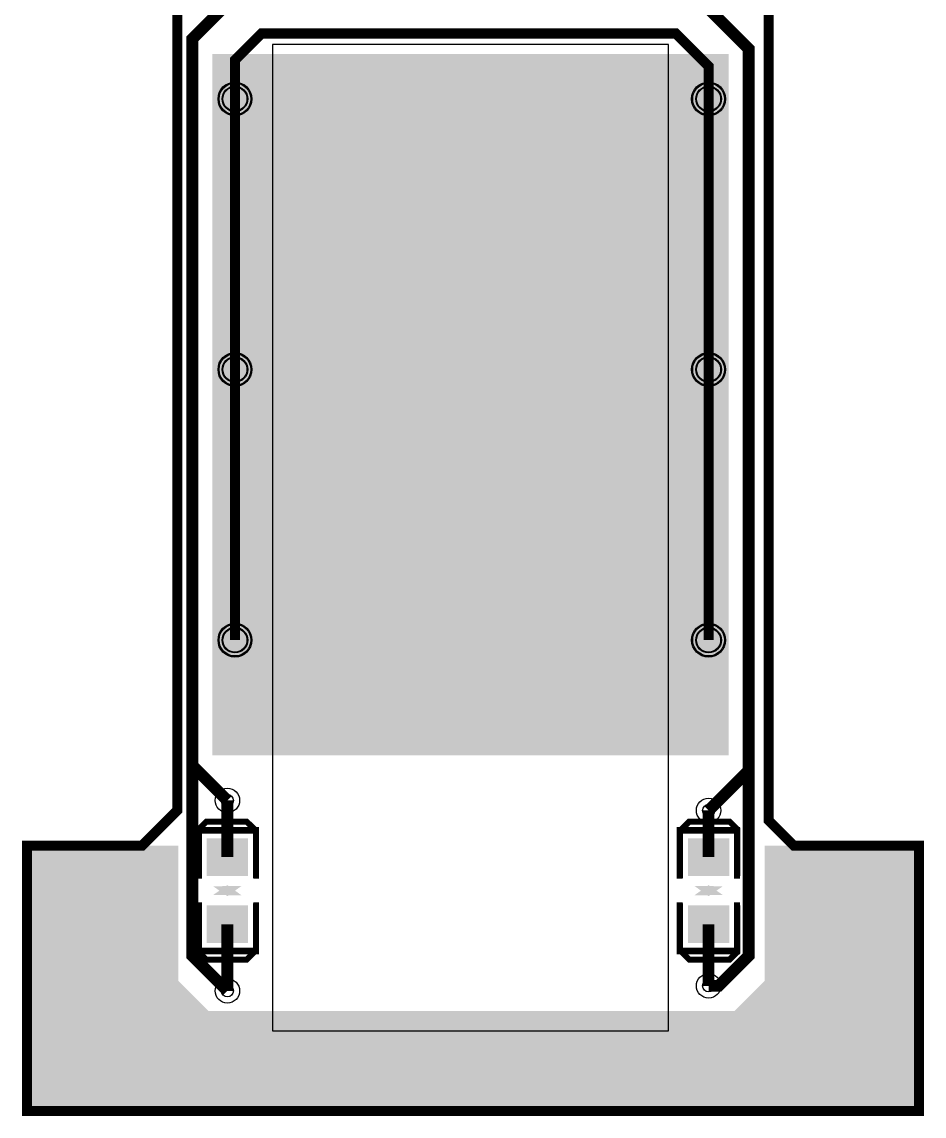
# Model space of a CAD drawing. Header units: millimetres. Extents: x 6.2 to 29.1, y -53.7 to 19.7.
# Drawn here: x 6.22 to 29.08, y -53.72 to -25.99 of the extents above; entities that cross this region are included whole.
import ezdxf

# ---------------------------------------------------------------- set-up
doc = ezdxf.new("R2010")
doc.units = ezdxf.units.MM
for name, color, linetype, true_color in [('BoardOutLine', 7, 'Continuous', 0xff00ff), ('BottomLayer', 7, 'Continuous', 0x0000ff), ('BottomPasteMaskLayer', 7, 'Continuous', 0x800000), ('BottomSilkLayer', 7, 'Continuous', 0x66cc33), ('BottomSolderMaskLayer', 7, 'Continuous', 0xaa00ff), ('Hole', 7, 'Continuous', 0x222222), ('Multi-Layer', 7, 'Continuous', 0xc0c0c0), ('TopLayer', 7, 'Continuous', 0xff0000), ('TopPasteMaskLayer', 7, 'Continuous', 0x808080), ('TopSilkLayer', 7, 'Continuous', 0xffcc00), ('TopSolderMaskLayer', 7, 'Continuous', 0x800080)]:
    doc.layers.add(name, color=color, linetype=linetype, true_color=true_color)

msp = doc.modelspace()

# ---------------------------------------------------------------- hatches: boundary and pattern name
at = {"layer": 'BottomLayer'}
for points in [[(11.049, -26.797), (24.13, -26.797), (24.13, -44.577), (11.049, -44.577), (11.049, -26.797)], [(6.375, -46.863), (10.058, -46.863), (10.185, -46.863), (10.185, -50.292), (10.947, -51.054), (12.471, -51.054), (12.598, -51.054), (24.282, -51.054), (25.044, -50.292), (25.044, -49.911), (25.044, -46.863), (28.956, -46.863), (28.956, -53.721), (28.346, -53.721), (7.137, -53.721), (6.375, -53.721)], [(10.93, -47.606), (11.93, -47.606), (11.93, -46.706), (10.93, -46.706)], [(24.122, -46.706), (23.122, -46.706), (23.122, -47.606), (24.122, -47.606)], [(10.93, -49.306), (11.93, -49.306), (11.93, -48.406), (10.93, -48.406)], [(24.122, -48.406), (23.122, -48.406), (23.122, -49.306), (24.122, -49.306)]]:
    msp.add_hatch(color=256, dxfattribs=at).paths.add_polyline_path(points)
at = {"layer": 'BottomPasteMaskLayer'}
for points in [[(10.93, -47.606), (11.93, -47.606), (11.93, -46.706), (10.93, -46.706)], [(24.122, -46.706), (23.122, -46.706), (23.122, -47.606), (24.122, -47.606)], [(10.93, -49.306), (11.93, -49.306), (11.93, -48.406), (10.93, -48.406)], [(24.122, -48.406), (23.122, -48.406), (23.122, -49.306), (24.122, -49.306)]]:
    msp.add_hatch(color=256, dxfattribs=at).paths.add_polyline_path(points)
at = {"layer": 'BottomSilkLayer'}
for points in [[(11.07, -47.896), (11.79, -47.886), (11.43, -48.146)], [(23.982, -48.116), (23.262, -48.126), (23.622, -47.866)]]:
    msp.add_hatch(color=256, dxfattribs=at).paths.add_polyline_path(points)
at = {"layer": 'BottomSolderMaskLayer'}
for points in [[(11.049, -27.305), (24.13, -27.305), (24.13, -44.577), (11.049, -44.577), (11.049, -27.305)], [(11.192, -27.94, 1), (12.049, -27.94, 1)], [(23.193, -27.94, 1), (24.051, -27.94, 1)], [(11.192, -34.798, 1), (12.049, -34.798, 1)], [(23.193, -34.798, 1), (24.051, -34.798, 1)], [(11.192, -41.656, 1), (12.049, -41.656, 1)], [(23.193, -41.656, 1), (24.051, -41.656, 1)], [(6.375, -46.863), (10.058, -46.863), (10.185, -46.863), (10.185, -50.292), (10.947, -51.054), (12.471, -51.054), (12.598, -51.054), (24.282, -51.054), (25.044, -50.292), (25.044, -49.911), (25.044, -46.863), (28.473, -46.863), (28.473, -53.594), (28.346, -53.721), (7.137, -53.721), (6.375, -53.721)], [(6.375, -46.863), (10.058, -46.863), (10.185, -46.863), (10.185, -50.292), (10.947, -51.054), (12.471, -51.054), (12.598, -51.054), (24.282, -51.054), (25.044, -50.292), (25.044, -49.911), (25.044, -46.863), (28.956, -46.863), (28.956, -53.721), (28.346, -53.721), (7.137, -53.721), (6.375, -53.721)], [(10.905, -47.631), (11.955, -47.631), (11.955, -46.681), (10.905, -46.681)], [(24.147, -46.681), (23.097, -46.681), (23.097, -47.632), (24.147, -47.632)], [(10.905, -49.331), (11.955, -49.331), (11.955, -48.381), (10.905, -48.381)], [(24.147, -48.381), (23.097, -48.381), (23.097, -49.332), (24.147, -49.332)]]:
    msp.add_hatch(color=256, dxfattribs=at).paths.add_polyline_path(points)
at = {"layer": 'TopLayer'}
for points in [[(11.049, -26.797), (24.13, -26.797), (24.13, -44.577), (11.049, -44.577), (11.049, -26.797)], [(6.375, -46.863), (10.058, -46.863), (10.185, -46.863), (10.185, -50.292), (10.947, -51.054), (12.471, -51.054), (12.598, -51.054), (24.282, -51.054), (25.044, -50.292), (25.044, -49.911), (25.044, -46.863), (28.956, -46.863), (28.956, -53.721), (7.137, -53.721), (6.375, -53.721)], [(10.93, -46.706), (11.93, -46.706), (11.93, -47.606), (10.93, -47.606)], [(24.122, -47.606), (23.122, -47.606), (23.122, -46.706), (24.122, -46.706)], [(10.93, -48.406), (11.93, -48.406), (11.93, -49.306), (10.93, -49.306)], [(24.122, -49.306), (23.122, -49.306), (23.122, -48.406), (24.122, -48.406)]]:
    msp.add_hatch(color=256, dxfattribs=at).paths.add_polyline_path(points)
at = {"layer": 'TopPasteMaskLayer'}
for points in [[(10.93, -46.706), (11.93, -46.706), (11.93, -47.606), (10.93, -47.606)], [(24.122, -47.606), (23.122, -47.606), (23.122, -46.706), (24.122, -46.706)], [(10.93, -48.406), (11.93, -48.406), (11.93, -49.306), (10.93, -49.306)], [(24.122, -49.306), (23.122, -49.306), (23.122, -48.406), (24.122, -48.406)]]:
    msp.add_hatch(color=256, dxfattribs=at).paths.add_polyline_path(points)
at = {"layer": 'TopSilkLayer'}
for points in [[(11.07, -48.116), (11.79, -48.126), (11.43, -47.866)], [(23.982, -47.896), (23.262, -47.886), (23.622, -48.146)]]:
    msp.add_hatch(color=256, dxfattribs=at).paths.add_polyline_path(points)
at = {"layer": 'TopSolderMaskLayer'}
for points in [[(11.049, -27.432), (24.13, -27.432), (24.13, -44.577), (11.049, -44.577), (11.049, -27.432)], [(11.192, -27.94, 1), (12.049, -27.94, 1)], [(23.193, -27.94, 1), (24.051, -27.94, 1)], [(11.192, -34.798, 1), (12.049, -34.798, 1)], [(23.193, -34.798, 1), (24.051, -34.798, 1)], [(11.192, -41.656, 1), (12.049, -41.656, 1)], [(23.193, -41.656, 1), (24.051, -41.656, 1)], [(6.375, -46.863), (10.058, -46.863), (10.185, -46.863), (10.185, -50.292), (10.947, -51.054), (12.471, -51.054), (12.598, -51.054), (24.282, -51.054), (25.044, -50.292), (25.044, -49.911), (25.044, -46.863), (28.956, -46.863), (28.956, -53.721), (28.956, -53.721), (7.137, -53.721), (6.375, -53.721)], [(6.375, -46.863), (10.058, -46.863), (10.185, -46.863), (10.185, -50.292), (10.947, -51.054), (12.471, -51.054), (12.598, -51.054), (24.282, -51.054), (25.044, -50.292), (25.044, -49.911), (25.044, -46.863), (28.956, -46.863), (28.956, -53.721), (28.346, -53.721), (7.137, -53.721), (6.375, -53.721)], [(10.905, -46.681), (11.955, -46.681), (11.955, -47.632), (10.905, -47.632)], [(24.147, -47.631), (23.097, -47.631), (23.097, -46.681), (24.147, -46.681)], [(10.905, -48.381), (11.955, -48.381), (11.955, -49.332), (10.905, -49.332)], [(24.147, -49.331), (23.097, -49.331), (23.097, -48.381), (24.147, -48.381)]]:
    msp.add_hatch(color=256, dxfattribs=at).paths.add_polyline_path(points)

# ---------------------------------------------------------------- linework, layer by layer
at = {"layer": 'BoardOutLine', "const_width": 0.254}
for points in [[(25.146, -19.091), (25.146, -46.231), (25.779, -46.863), (28.956, -46.863), (28.956, -53.594), (25.146, -53.594)], [(10.033, -20.264), (10.16, -20.264), (10.16, -45.974), (9.271, -46.863), (6.35, -46.863), (6.35, -53.594), (10.033, -53.594)], [(25.146, -53.594), (10.033, -53.594)]]:
    msp.add_lwpolyline(points, dxfattribs=at)
at = {"layer": 'BottomLayer'}
for points, const_width in [([(13.335, -23.716), (13.335, -25.273), (12.954, -25.654), (11.303, -25.654), (10.541, -26.416), (10.541, -49.657), (11.43, -50.546)], 0.3), ([(13.335, -25.273), (13.716, -25.654), (23.622, -25.654), (24.638, -26.67), (24.638, -49.657), (23.876, -50.419), (23.622, -50.419)], 0.3), ([(23.622, -27.94), (23.622, -27.11), (22.793, -26.281), (12.292, -26.281), (11.621, -26.953), (11.621, -27.94)], 0.254), ([(11.43, -45.72), (11.43, -47.156)], 0.3), ([(23.622, -45.974), (23.622, -47.156)], 0.3), ([(11.43, -48.856), (11.43, -50.546)], 0.3), ([(23.622, -50.419), (23.622, -48.856)], 0.3)]:
    msp.add_lwpolyline(points, dxfattribs=dict(at, const_width=const_width))
at = {"layer": 'BottomSilkLayer', "const_width": 0.15}
for points in [[(24.352, -46.486), (24.352, -46.456), (24.152, -46.256), (23.132, -46.256), (23.102, -46.286), (22.902, -46.486)], [(12.16, -47.706), (12.16, -46.466), (10.71, -46.466), (10.71, -47.706)], [(24.352, -47.636), (24.352, -46.486), (22.902, -46.486), (22.902, -47.686)], [(10.7, -48.376), (10.7, -49.526), (12.15, -49.526), (12.15, -48.326)], [(22.892, -48.306), (22.892, -49.546), (24.342, -49.546), (24.342, -48.306)], [(10.7, -49.526), (10.7, -49.556), (10.9, -49.756), (11.92, -49.756), (11.95, -49.726), (12.15, -49.526)]]:
    msp.add_lwpolyline(points, dxfattribs=at)
at = {"layer": 'BottomSolderMaskLayer'}
for centre, radius in [((11.621, -27.94), 0.429), ((11.621, -27.94), 0.324), ((23.622, -27.94), 0.429), ((23.622, -27.94), 0.324), ((11.621, -34.798), 0.429), ((23.622, -34.798), 0.429), ((11.621, -34.798), 0.324), ((23.622, -34.798), 0.324), ((11.621, -41.656), 0.429), ((23.622, -41.656), 0.429), ((11.621, -41.656), 0.324), ((23.622, -41.656), 0.324)]:
    msp.add_circle(centre, radius, dxfattribs=at)
at = {"layer": 'Hole'}
for centre in [(11.43, -45.72), (23.622, -45.974), (11.43, -50.546), (23.622, -50.419)]:
    msp.add_circle(centre, 0.152, dxfattribs=at)
at = {"layer": 'Multi-Layer'}
msp.add_lwpolyline([(22.606, -51.562), (22.606, -26.562), (12.573, -26.562), (12.573, -51.562)], close=True, dxfattribs=at)
for centre, radius in [((11.621, -27.94), 0.403), ((11.621, -27.94), 0.305), ((23.622, -27.94), 0.403), ((23.622, -27.94), 0.305), ((11.621, -34.798), 0.403), ((11.621, -34.798), 0.305), ((23.622, -34.798), 0.403), ((23.622, -34.798), 0.305), ((11.621, -41.656), 0.403), ((23.622, -41.656), 0.403), ((11.621, -41.656), 0.305), ((23.622, -41.656), 0.305), ((11.43, -45.72), 0.31), ((23.622, -45.974), 0.31), ((23.622, -50.419), 0.31), ((11.43, -50.546), 0.31)]:
    msp.add_circle(centre, radius, dxfattribs=at)
at = {"layer": 'TopLayer'}
for points, const_width in [([(11.43, -22.987), (11.43, -25.527), (10.541, -26.416), (10.541, -44.831), (11.43, -45.72)], 0.3), ([(11.43, -22.987), (11.43, -25.273), (11.811, -25.654), (23.622, -25.654), (24.638, -26.67), (24.638, -44.958), (23.622, -45.974)], 0.3), ([(11.621, -27.94), (11.621, -34.798)], 0.254), ([(23.622, -27.94), (23.622, -34.798)], 0.254), ([(11.621, -34.798), (11.621, -41.656)], 0.254), ([(23.622, -41.656), (23.622, -34.798)], 0.254), ([(11.43, -45.72), (11.43, -45.72), (11.43, -47.155)], 0.3), ([(23.622, -45.974), (23.622, -45.974), (23.622, -47.155)], 0.3), ([(11.43, -48.856), (11.43, -50.546)], 0.3), ([(23.622, -50.419), (23.622, -48.856)], 0.3)]:
    msp.add_lwpolyline(points, dxfattribs=dict(at, const_width=const_width))
at = {"layer": 'TopSilkLayer', "const_width": 0.15}
for points in [[(10.7, -46.486), (10.7, -46.456), (10.9, -46.256), (11.92, -46.256), (11.95, -46.286), (12.15, -46.486)], [(10.7, -47.636), (10.7, -46.486), (12.15, -46.486), (12.15, -47.686)], [(22.892, -47.706), (22.892, -46.466), (24.342, -46.466), (24.342, -47.706)], [(12.16, -48.306), (12.16, -49.546), (10.71, -49.546), (10.71, -48.306)], [(24.352, -48.376), (24.352, -49.526), (22.902, -49.526), (22.902, -48.326)], [(24.352, -49.526), (24.352, -49.556), (24.152, -49.756), (23.132, -49.756), (23.102, -49.726), (22.902, -49.526)]]:
    msp.add_lwpolyline(points, dxfattribs=at)
at = {"layer": 'TopSolderMaskLayer'}
for centre, radius in [((11.621, -27.94), 0.429), ((11.621, -27.94), 0.324), ((23.622, -27.94), 0.429), ((23.622, -27.94), 0.324), ((11.621, -34.798), 0.429), ((23.622, -34.798), 0.429), ((11.621, -34.798), 0.324), ((23.622, -34.798), 0.324), ((11.621, -41.656), 0.429), ((23.622, -41.656), 0.429), ((11.621, -41.656), 0.324), ((23.622, -41.656), 0.324)]:
    msp.add_circle(centre, radius, dxfattribs=at)

doc.saveas('drawing.dxf')
